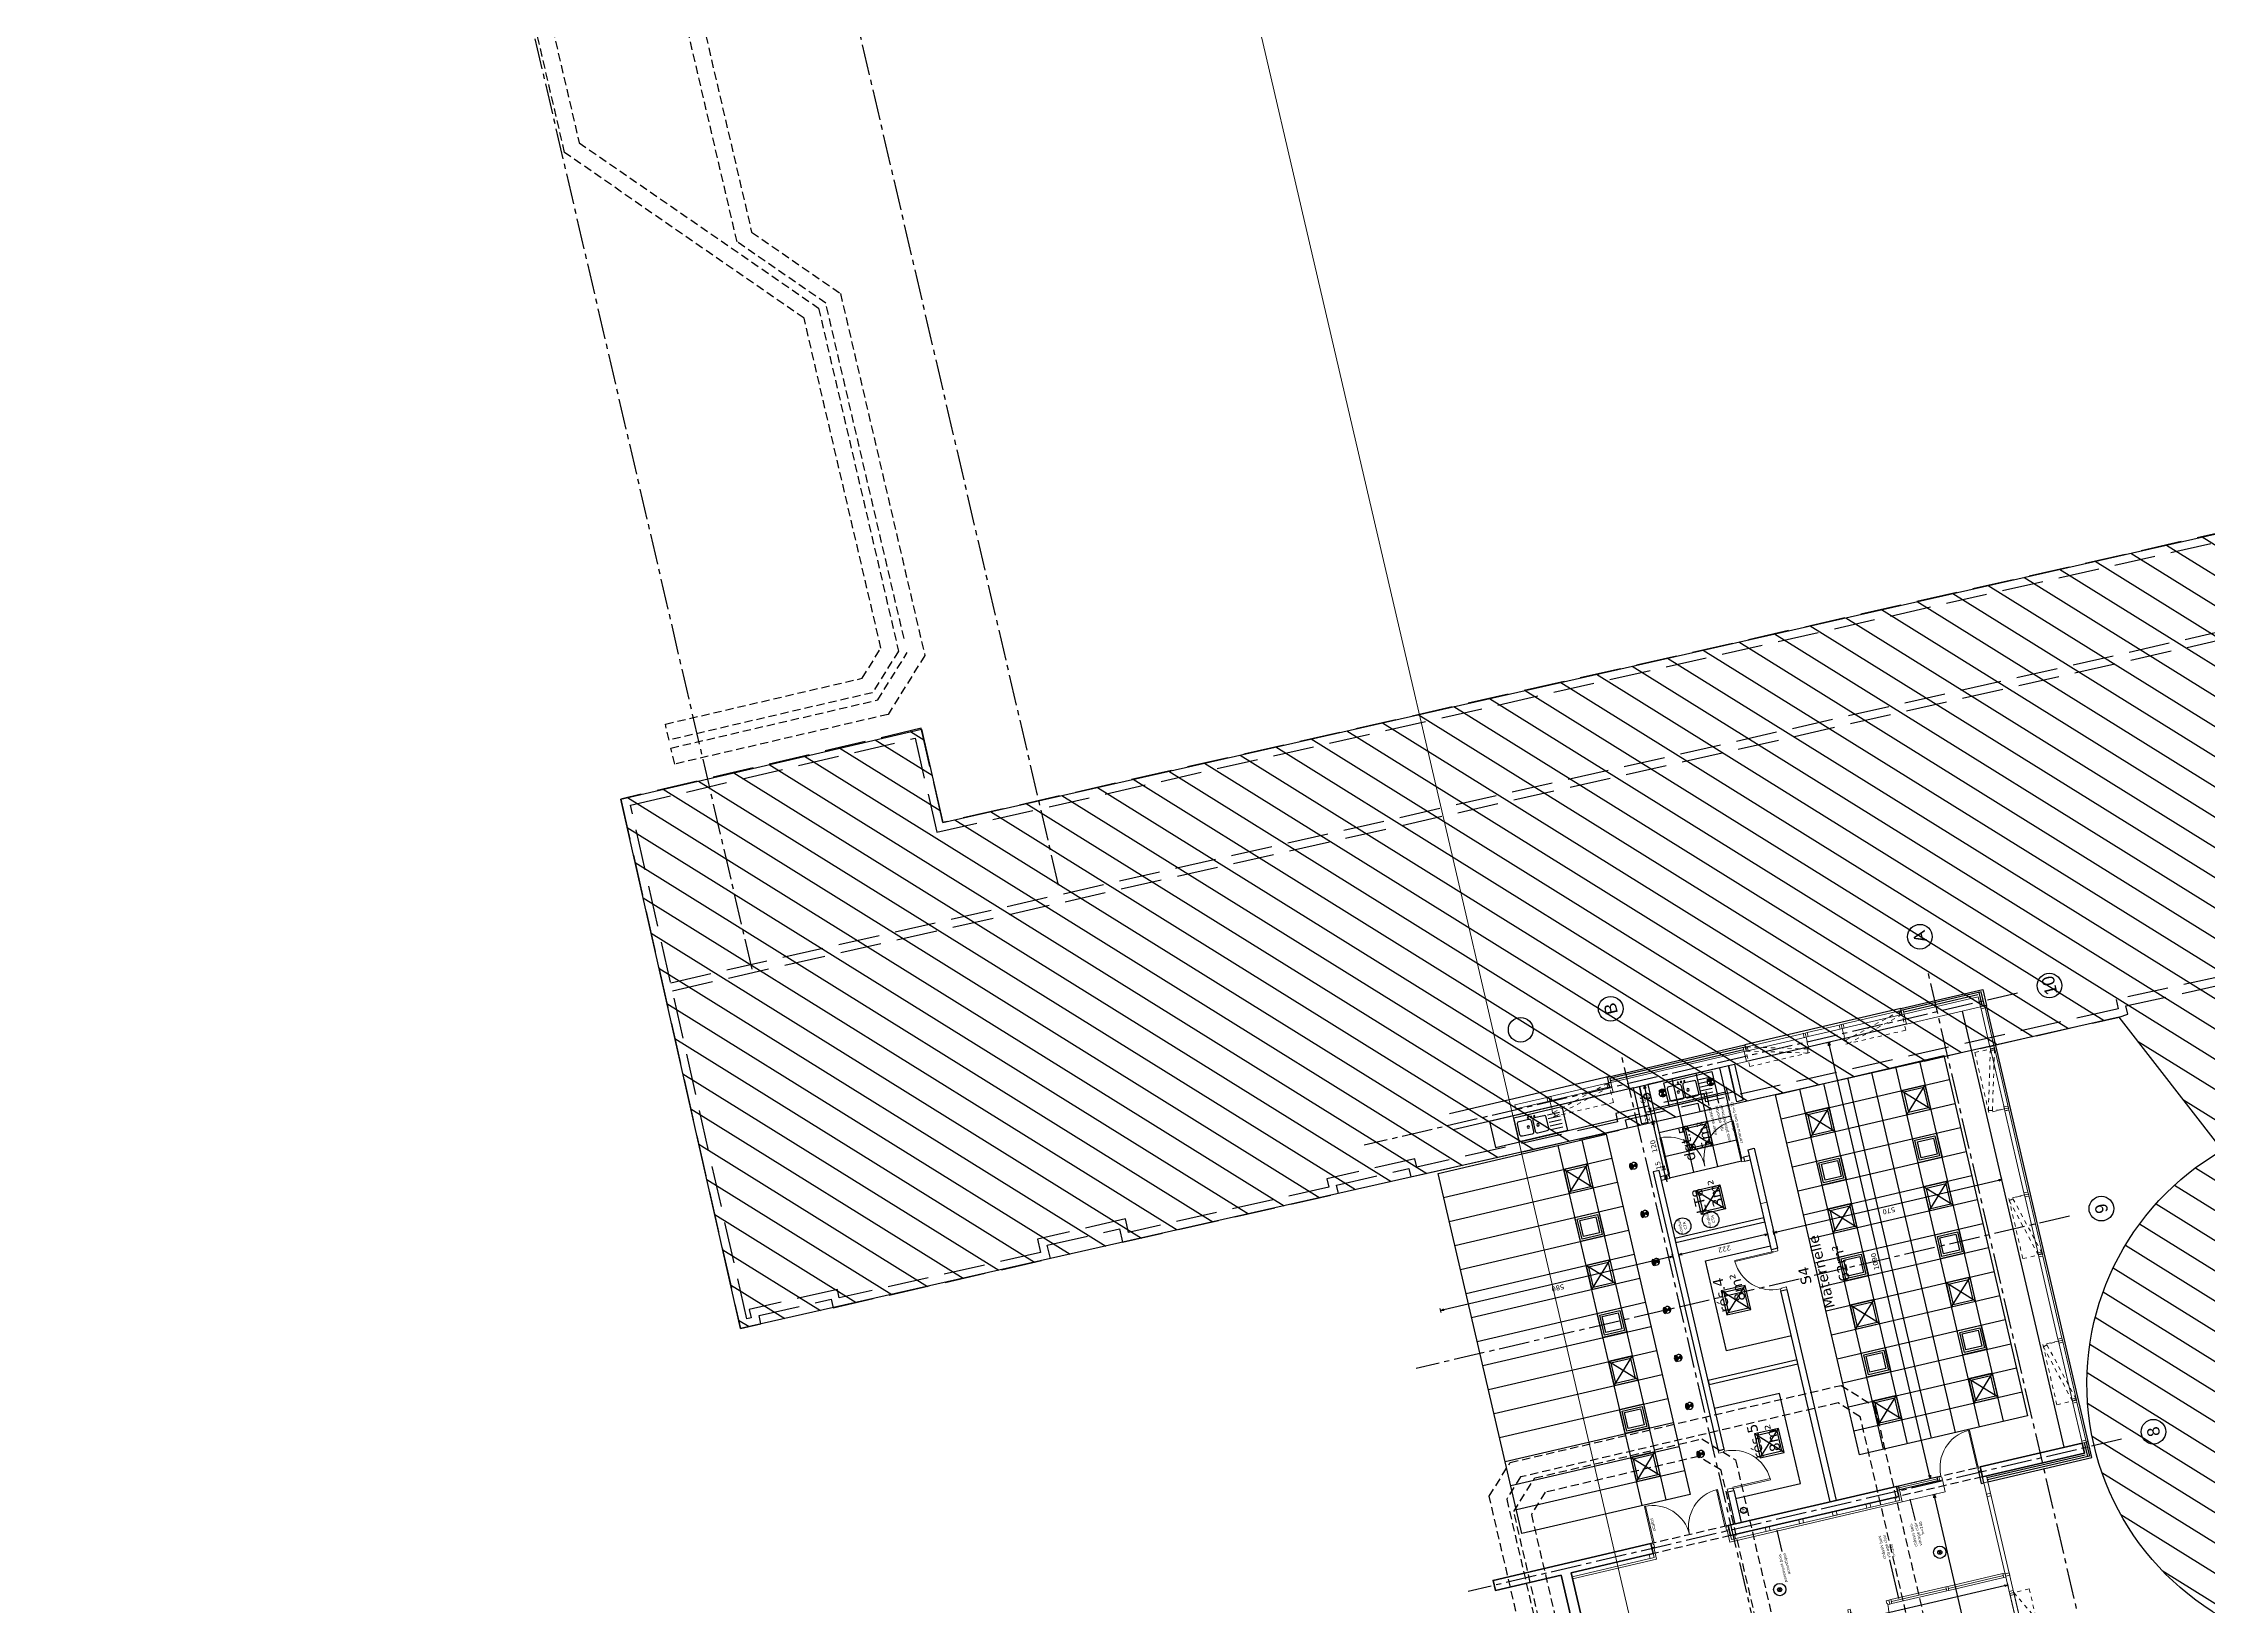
# Model space of a CAD drawing. Header units: metres. Extents: x -49 to 867749, y -579737 to 170817.
# Drawn here: x 867426.8 to 867479.5, y -409046.8 to -409008.8 of the extents above; entities that cross this region are included whole.
import ezdxf
from ezdxf.enums import TextEntityAlignment as Align

# ---------------------------------------------------------------- set-up
doc = ezdxf.new("R2010")
doc.units = ezdxf.units.M
doc.header["$MEASUREMENT"] = 0
doc.header["$PDMODE"] = 3
doc.header["$PDSIZE"] = 0.1
for name, pattern in [('01', [0.15, 0.1, -0.05]), ('02', [0.28, 0.2, -0.08]), ('AXES2', [1.125, 0.75, -0.125, 0.125, -0.125])]:
    doc.linetypes.add(name, pattern=pattern)
for name, color, linetype in [('00-AXE-0.00', 14, 'AXES2'), ('01-CLOISON-0.25', 3, 'Continuous'), ('01-DOUBLAGE-0.0x', 6, 'Continuous'), ('01-ISOL-0.08', 43, 'ISOLATION'), ('01-SANITAIRE-0.15', 44, 'Continuous'), ('02-VU-CACHE-01-0.10', 133, '01'), ('06-COT-50&100-0.20', 2, 'Continuous'), ('06-TXT-DETAILS-DIVERS-02.20', 2, 'Continuous'), ('06-TXT-DIVERS-0.20', 70, 'Continuous'), ('06-TXT-ETIQUETTES SURFACES', 210, 'Continuous'), ('07-PLAFONDS-0.13', 5, 'Continuous'), ('08-VU-0.13', 44, 'Continuous'), ('08-VU-0.20', 32, 'Continuous'), ('BAT_HACHURES', 252, 'Continuous')]:
    doc.layers.add(name, color=color, linetype=linetype)
for name, color, linetype, lineweight in [('01-BETON-0.40', 4, 'Continuous', 40), ('01-MEN-CP-0.15', 2, 'Continuous', 18), ('ACSP - Béton', 252, 'Continuous', 18)]:
    doc.layers.add(name, color=color, linetype=linetype, lineweight=lineweight)
doc.styles.add('COT', font='verdana.ttf')
doc.styles.add('locaux 100', font='verdana.ttf', dxfattribs={"height": 0.22})
doc.styles.add('locaux 20', font='verdana.ttf', dxfattribs={"height": 0.07})
doc.styles.get("Standard").update_dxf_attribs({"font": 'arial.ttf'})
doc.linetypes.add('ISOLATION', pattern='A,0.0001,-0.1,[134,ltypeshp.shx,S=0.1,R=0,X=-0.1,Y=0],-0.2,[134,ltypeshp.shx,S=0.1,R=180,X=0.1,Y=0],-0.1', length=0.4001)
doc.dimstyles.new('COT50', dxfattribs={"dimtxt": 0.12, "dimasz": 0.08, "dimexe": 0.05, "dimexo": 0, "dimgap": 0.05, "dimtad": 1, "dimdec": 0, "dimlfac": 100, "dimzin": 0, "dimdsep": 46, "dimtxsty": 'COT', "dimblk": 'OPEN30', "dimcen": 0.04, "dimdle": 0.05, "dimclrd": 256, "dimclre": 256, "dimclrt": 6, "dimadec": 0, "dimazin": 0, "dimtm": 1e-09, "dimtfac": 1, "dimtdec": 0, "dimtmove": 1, "dimatfit": 0, "dimldrblk": 'OPEN30', "dimfxl": 0.05, "dimfxlon": 1, "dimtolj": 1, "dimtzin": 0, "dimlwd": -1, "dimlwe": -1, "dimarcsym": 0})

# ---------------------------------------------------------------- blocks, each defined once
blk = doc.blocks.new('A$C7248341E')
at = {"layer": '00-AXE-0.00'}
for p, q in [((-596104.014, -139661.63), (-596042.147, -139661.63)), ((-596103.714, -139669.358), (-596041.847, -139669.358))]:
    blk.add_line(p, q, dxfattribs=at)
at = {"layer": '01-SANITAIRE-0.15', "linetype": '02'}
blk.add_lwpolyline([(-596097.015, -139667.058), (-596088.637, -139667.058), (-596086.691, -139665.292), (-596052.095, -139665.292), (-596051.647, -139664.844), (-596051.647, -139656.904), (-596052.095, -139656.456), (-596056.901, -139656.456), (-596056.901, -139656.056), (-596051.93, -139656.056), (-596051.247, -139656.738), (-596051.247, -139665.01), (-596051.93, -139665.692), (-596086.537, -139665.692), (-596088.483, -139667.458), (-596097.531, -139667.458), (-596098.725, -139666.263), (-596098.725, -139660.928), (-596098.325, -139660.928), (-596098.325, -139666.097), (-596097.365, -139667.058)], dxfattribs=at)
blk.add_lwpolyline([(-596097.116, -139666.458), (-596088.869, -139666.458), (-596083.622, -139661.697), (-596052.595, -139661.697), (-596052.147, -139661.249), (-596052.147, -139657.404), (-596052.595, -139656.956), (-596056.901, -139656.956), (-596056.901, -139656.556), (-596052.43, -139656.556), (-596051.747, -139657.238), (-596051.747, -139661.415), (-596052.43, -139662.097), (-596083.468, -139662.097), (-596088.714, -139666.858), (-596097.282, -139666.858), (-596098.125, -139666.014), (-596098.125, -139660.928), (-596097.725, -139660.928), (-596097.725, -139665.849)], close=True, dxfattribs=at)
blk = doc.blocks.new('fen150')
for points in [[(-1.6, -0.1), (-1.55, -0.1), (-1.55, 0), (-1.6, 0)], [(-1.55, -0.1), (-1.5, -0.1), (-1.5, 0), (-1.55, 0)], [(-0.05, -0.1), (0, -0.1), (0, 0), (-0.05, 0)], [(-1.55, -0.1), (-0.05, -0.1), (-0.05, 0), (-1.55, 0)], [(-0.1, -0.1), (-0.05, -0.1), (-0.05, 0), (-0.1, 0)]]:
    blk.add_lwpolyline(points, close=True)
at = {"linetype": '01'}
blk.add_lwpolyline([(-1.55, 0), (-1.55, 0.388), (-0.05, 0.388), (-0.05, 0)], dxfattribs=at)
blk.add_lwpolyline([(-1.525, 0.292), (-0.076, -0.097), (-0.05, 0), (-1.499, 0.388)], close=True, dxfattribs=at)
blk.add_arc((-0.05, 0), 1.5, 165, 180, dxfattribs=at)
blk = doc.blocks.new('LuminaireSuspendu')
for p, q in [((-0.035, 0.035), (0.035, -0.035)), ((-0.035, -0.035), (0.035, 0.035))]:
    blk.add_line(p, q)
for radius in [0.15, 0.05]:
    blk.add_circle((0, 0), radius)
blk = doc.blocks.new('Eclairage-Pl-60x60')
for p, q in [((-0.3, 0.3), (0.3, -0.3)), ((-0.3, -0.3), (0.3, 0.3))]:
    blk.add_line(p, q)
for points in [[(-0.3, -0.3), (0.3, -0.3), (0.3, 0.3), (-0.3, 0.3)], [(-0.25, -0.25), (0.25, -0.25), (0.25, 0.25), (-0.25, 0.25)]]:
    blk.add_lwpolyline(points, close=True)
blk = doc.blocks.new('Spot-directionnel')
h = blk.add_hatch(color=256)
h.dxf.hatch_style = 1
h.paths.add_polyline_path([(-0.057, 0.057, 0.414214), (-0.057, -0.057), (0, 0)])
h = blk.add_hatch(color=256)
h.dxf.hatch_style = 1
h.paths.add_polyline_path([(0.078, 0.078), (0, 0), (0.078, -0.078, 0.414214)])
for p, q in [((-0.057, -0.057), (0.078, 0.078)), ((-0.057, 0.057), (0.078, -0.078))]:
    blk.add_line(p, q)
for radius, start, end in [(0.08, 45, 315), (0.11, 315, 45)]:
    blk.add_arc((0, 0), radius, start, end)
blk = doc.blocks.new('_Open30')
at = {"color": 0, "linetype": 'ByBlock', "lineweight": -2}
for p, q in [((-1, 0.27), (0, 0)), ((0, 0), (-1, -0.27)), ((0, 0), (-1, 0))]:
    blk.add_line(p, q, dxfattribs=at)
blk = doc.blocks.new('*D342')
at = {"layer": '06-COT-50&100-0.20', "transparency": 16777216}
for p, q in [((867472.731, -409044.106), (867472.828, -409044.083)), ((867474.26, -409050.444), (867472.798, -409044.172)), ((867474.229, -409050.534), (867474.327, -409050.511))]:
    blk.add_line(p, q, dxfattribs=at)
at = {"layer": 'Defpoints', "color": 0, "transparency": 16777216}
for p in [(867472.118, -409044.249), (867472.78, -409044.095), (867473.543, -409050.694)]:
    blk.add_point(p, dxfattribs=at)
at = {"layer": '06-COT-50&100-0.20', "transparency": 16777216, "xscale": 0.08, "yscale": 0.08, "zscale": 0.08}
for p, rotation in [((867472.78, -409044.095), 103.1212703830424), ((867474.278, -409050.522), 283.1212703830424)]:
    blk.add_blockref('_Open30', p, dxfattribs=dict(at, rotation=rotation))
at = {"layer": '06-COT-50&100-0.20', "color": 6, "transparency": 16777216, "insert": (867473.419, -409047.334), "char_height": 0.12, "attachment_point": 5, "rotation": 103.1213, "style": 'COT'}
blk.add_mtext('\\A1;660', dxfattribs=at)
blk = doc.blocks.new('*D343')
at = {"layer": '06-COT-50&100-0.20', "transparency": 16777216}
for p, q in [((867470.166, -409033.101), (867470.263, -409033.078)), ((867472.671, -409043.627), (867470.233, -409033.168)), ((867472.64, -409043.716), (867472.738, -409043.694))]:
    blk.add_line(p, q, dxfattribs=at)
at = {"layer": 'Defpoints', "color": 0, "transparency": 16777216}
for p in [(867470.214, -409033.09), (867467.921, -409033.624), (867470.396, -409044.24)]:
    blk.add_point(p, dxfattribs=at)
at = {"layer": '06-COT-50&100-0.20', "transparency": 16777216, "xscale": 0.08, "yscale": 0.08, "zscale": 0.08}
for p, rotation in [((867470.214, -409033.09), 103.1212703830424), ((867472.689, -409043.705), 283.1212703830424)]:
    blk.add_blockref('_Open30', p, dxfattribs=dict(at, rotation=rotation))
at = {"layer": '06-COT-50&100-0.20', "color": 6, "transparency": 16777216, "insert": (867471.342, -409038.423), "char_height": 0.12, "attachment_point": 5, "rotation": 103.1213, "style": 'COT'}
blk.add_mtext('\\A1;1090', dxfattribs=at)
blk = doc.blocks.new('*D344')
at = {"layer": '06-COT-50&100-0.20', "transparency": 16777216}
for p, q in [((867474.351, -409036.45), (867468.955, -409037.708)), ((867474.44, -409036.481), (867474.417, -409036.383)), ((867468.889, -409037.775), (867468.866, -409037.677))]:
    blk.add_line(p, q, dxfattribs=at)
at = {"layer": 'Defpoints', "color": 0, "transparency": 16777216}
for p in [(867468.877, -409037.726), (867474.71, -409037.638), (867468.965, -409038.104)]:
    blk.add_point(p, dxfattribs=at)
at = {"layer": '06-COT-50&100-0.20', "transparency": 16777216, "xscale": 0.08, "yscale": 0.08, "zscale": 0.08}
for p, rotation in [((867474.428, -409036.432), 13.12127038304243), ((867468.877, -409037.726), 193.1212703830424)]:
    blk.add_blockref('_Open30', p, dxfattribs=dict(at, rotation=rotation))
at = {"layer": '06-COT-50&100-0.20', "color": 6, "transparency": 16777216, "insert": (867471.678, -409037.188), "char_height": 0.12, "attachment_point": 5, "rotation": 193.1213, "style": 'COT'}
blk.add_mtext('\\A1;570', dxfattribs=at)
blk = doc.blocks.new('P90')
at = {"linetype": 'Continuous'}
for points in [[(-0.05, 0.929), (-0.05, 0), (-0.08, 0), (-0.08, 0.929)], [(-0.965, -0.03), (-0.965, -0.1), (-1.03, -0.1), (-1.03, 0), (-0.98, 0), (-0.98, -0.03)], [(0, 0), (0, -0.1), (-0.065, -0.1), (-0.065, -0.03), (-0.05, -0.03), (-0.05, 0)]]:
    blk.add_lwpolyline(points, close=True, dxfattribs=at)
blk.add_arc((-0.043, -0.006), 0.937, 92.2388, 179.6062, dxfattribs=at)
at = {"linetype": 'Continuous', "text_generation_flag": 6}
blk.add_attdef('TEXTE', text='', height=0.08, rotation=90, dxfattribs=at).set_placement((-0.188, 0.469), align=Align.CENTER)
blk = doc.blocks.new('*D345')
at = {"layer": '06-COT-50&100-0.20', "transparency": 16777216}
for p, q in [((867466.431, -409038.347), (867466.408, -409038.25)), ((867466.342, -409038.317), (867460.849, -409039.597)), ((867460.782, -409039.664), (867460.76, -409039.567))]:
    blk.add_line(p, q, dxfattribs=at)
at = {"layer": 'Defpoints', "color": 0, "transparency": 16777216}
for p in [(867460.771, -409039.615), (867466.731, -409039.636), (867461.052, -409040.821)]:
    blk.add_point(p, dxfattribs=at)
at = {"layer": '06-COT-50&100-0.20', "transparency": 16777216, "xscale": 0.08, "yscale": 0.08, "zscale": 0.08}
for p, rotation in [((867466.42, -409038.299), 13.12127038304243), ((867460.771, -409039.615), 193.1212703830424)]:
    blk.add_blockref('_Open30', p, dxfattribs=dict(at, rotation=rotation))
at = {"layer": '06-COT-50&100-0.20', "color": 6, "transparency": 16777216, "insert": (867463.621, -409039.067), "char_height": 0.12, "attachment_point": 5, "rotation": 193.1213, "style": 'COT'}
blk.add_mtext('\\A1;580', dxfattribs=at)
blk = doc.blocks.new('elem-cuis')
for p, q in [((0.115, -0.81), (0.115, -1.11)), ((0.2075, -0.81), (0.2075, -1.11)), ((0.3, -0.81), (0.3, -1.11)), ((0.3925, -0.81), (0.3925, -1.11)), ((0.485, -0.81), (0.485, -1.11))]:
    blk.add_line(p, q)
blk.add_lwpolyline([(0, -1.2), (0.6, -1.2), (0.6, 0), (0, 0)], close=True)
for points in [[(0.165, -0.39), (0.435, -0.39, 0.4142136), (0.485, -0.34), (0.485, -0.1, 0.4142136), (0.435, -0.05), (0.165, -0.05, 0.4142136), (0.115, -0.1), (0.115, -0.34, 0.4142136)], [(0.165, -0.43), (0.435, -0.43, -0.4142136), (0.485, -0.48), (0.485, -0.72, -0.4142136), (0.435, -0.77), (0.165, -0.77, -0.4142136), (0.115, -0.72), (0.115, -0.48, -0.4142136)]]:
    blk.add_lwpolyline(points, format="xyb", close=True)
for centre, radius in [((0.075, -0.41), 0.02), ((0.075, -0.33), 0.015), ((0.075, -0.33), 0.015), ((0.075, -0.49), 0.015), ((0.3, -0.29), 0.03), ((0.3, -0.53), 0.03)]:
    blk.add_circle(centre, radius)
blk = doc.blocks.new('P180')
for points in [[(-1.85, 0.915), (-1.85, 0), (-1.88, 0), (-1.88, 0.915)], [(-0.08, 0.915), (-0.08, 0), (-0.05, 0), (-0.05, 0.915)], [(0, 0), (0, -0.1), (-0.065, -0.1), (-0.065, -0.03), (-0.05, -0.03), (-0.05, 0)]]:
    blk.add_lwpolyline(points, close=True)
at = {"linetype": 'Continuous'}
blk.add_lwpolyline([(-1.93, 0), (-1.93, -0.1), (-1.865, -0.1), (-1.865, -0.03), (-1.88, -0.03), (-1.88, 0)], close=True, dxfattribs=at)
for centre, start, end in [((-1.88, 0), 0, 90), ((-0.05, 0), 90, 180)]:
    blk.add_arc(centre, 0.915, start, end)
at = {"linetype": 'Continuous', "text_generation_flag": 6}
blk.add_attdef('TEXTE', (-0.188, 0.598), '', height=0.08, rotation=90, dxfattribs=at)
blk = doc.blocks.new('P90-15')
at = {"linetype": 'Continuous'}
for points in [[(-0.05, 0.929), (-0.05, 0), (-0.08, 0), (-0.08, 0.929)], [(-0.965, -0.03), (-0.965, -0.15), (-1.03, -0.15), (-1.03, 0), (-0.98, 0), (-0.98, -0.03)], [(0, 0), (0, -0.15), (-0.065, -0.15), (-0.065, -0.03), (-0.05, -0.03), (-0.05, 0)]]:
    blk.add_lwpolyline(points, close=True, dxfattribs=at)
blk.add_arc((-0.043, -0.006), 0.937, 92.2388, 179.6062, dxfattribs=at)
at = {"linetype": 'Continuous', "text_generation_flag": 6}
blk.add_attdef('TEXTE', text='', height=0.08, rotation=90, dxfattribs=at).set_placement((-0.188, 0.469), align=Align.CENTER)
blk = doc.blocks.new('*D346')
at = {"layer": '06-COT-50&100-0.20', "transparency": 16777216}
for p, q in [((867468.72, -409037.711), (867468.743, -409037.809)), ((867466.554, -409038.216), (867466.577, -409038.313)), ((867468.653, -409037.778), (867466.644, -409038.247))]:
    blk.add_line(p, q, dxfattribs=at)
at = {"layer": 'Defpoints', "color": 0, "transparency": 16777216}
for p in [(867468.66, -409037.456), (867466.495, -409037.961), (867466.566, -409038.265)]:
    blk.add_point(p, dxfattribs=at)
at = {"layer": '06-COT-50&100-0.20', "transparency": 16777216, "xscale": 0.08, "yscale": 0.08, "zscale": 0.08}
for p, rotation in [((867468.731, -409037.76), 13.12127038304243), ((867466.566, -409038.265), 193.1212703830424)]:
    blk.add_blockref('_Open30', p, dxfattribs=dict(at, rotation=rotation))
at = {"layer": '06-COT-50&100-0.20', "color": 6, "transparency": 16777216, "insert": (867467.674, -409038.121), "char_height": 0.12, "attachment_point": 5, "rotation": 193.1213, "style": 'COT'}
blk.add_mtext('\\A1;222', dxfattribs=at)
blk = doc.blocks.new('*D347')
at = {"layer": '06-COT-50&100-0.20', "transparency": 16777216}
for p, q in [((867474.494, -409046.317), (867468.56, -409047.7)), ((867474.561, -409046.25), (867474.584, -409046.348)), ((867468.471, -409047.67), (867468.494, -409047.767))]:
    blk.add_line(p, q, dxfattribs=at)
at = {"layer": 'Defpoints', "color": 0, "transparency": 16777216}
for p in [(867474.527, -409046.105), (867468.437, -409047.525), (867468.483, -409047.719)]:
    blk.add_point(p, dxfattribs=at)
at = {"layer": '06-COT-50&100-0.20', "transparency": 16777216, "xscale": 0.08, "yscale": 0.08, "zscale": 0.08}
for p, rotation in [((867474.572, -409046.299), 13.12127038304243), ((867468.483, -409047.719), 193.1212703830424)]:
    blk.add_blockref('_Open30', p, dxfattribs=dict(at, rotation=rotation))
at = {"layer": '06-COT-50&100-0.20', "color": 6, "transparency": 16777216, "insert": (867471.553, -409047.118), "char_height": 0.12, "attachment_point": 5, "rotation": 193.1213, "style": 'COT'}
blk.add_mtext('\\A1;625', dxfattribs=at)
blk = doc.blocks.new('*D340')
at = {"layer": '06-COT-50&100-0.20', "transparency": 16777216}
for p, q in [((867465.882, -409035.024), (867465.98, -409035.001)), ((867466.185, -409036.103), (867465.949, -409035.09)), ((867466.155, -409036.192), (867466.252, -409036.17))]:
    blk.add_line(p, q, dxfattribs=at)
at = {"layer": 'Defpoints', "color": 0, "transparency": 16777216}
for p in [(867465.814, -409035.039), (867465.931, -409035.012), (867466.086, -409036.208)]:
    blk.add_point(p, dxfattribs=at)
at = {"layer": '06-COT-50&100-0.20', "transparency": 16777216, "xscale": 0.08, "yscale": 0.08, "zscale": 0.08}
for p, rotation in [((867465.931, -409035.012), 103.1212703830424), ((867466.203, -409036.181), 283.1212703830424)]:
    blk.add_blockref('_Open30', p, dxfattribs=dict(at, rotation=rotation))
at = {"layer": '06-COT-50&100-0.20', "color": 6, "transparency": 16777216, "insert": (867465.957, -409035.622), "char_height": 0.12, "attachment_point": 5, "rotation": 103.1213, "style": 'COT'}
blk.add_mtext('\\A1;120', dxfattribs=at)
blk = doc.blocks.new('*D348')
at = {"layer": '06-COT-50&100-0.20', "transparency": 16777216}
for p, q in [((867465.678, -409034.147), (867465.775, -409034.124)), ((867465.856, -409034.691), (867465.745, -409034.214)), ((867465.825, -409034.78), (867465.923, -409034.757))]:
    blk.add_line(p, q, dxfattribs=at)
at = {"layer": 'Defpoints', "color": 0, "transparency": 16777216}
for p in [(867465.61, -409034.163), (867465.727, -409034.136), (867465.757, -409034.796)]:
    blk.add_point(p, dxfattribs=at)
at = {"layer": '06-COT-50&100-0.20', "transparency": 16777216, "xscale": 0.08, "yscale": 0.08, "zscale": 0.08}
for p, rotation in [((867465.727, -409034.136), 103.1212703830424), ((867465.874, -409034.769), 283.1212703830424)]:
    blk.add_blockref('_Open30', p, dxfattribs=dict(at, rotation=rotation))
at = {"layer": '06-COT-50&100-0.20', "color": 6, "transparency": 16777216, "insert": (867465.691, -409034.478), "char_height": 0.12, "attachment_point": 5, "rotation": 103.1213, "style": 'COT'}
blk.add_mtext('\\A1;65', dxfattribs=at)
blk = doc.blocks.new('*D349')
at = {"layer": '06-COT-50&100-0.20', "transparency": 16777216}
for p, q in [((867466.185, -409036.103), (867466.167, -409036.025)), ((867466.155, -409036.192), (867466.252, -409036.17)), ((867466.189, -409036.338), (867466.286, -409036.316)), ((867466.237, -409036.327), (867466.203, -409036.181)), ((867466.255, -409036.405), (867466.274, -409036.483))]:
    blk.add_line(p, q, dxfattribs=at)
at = {"layer": 'Defpoints', "color": 0, "transparency": 16777216}
for p in [(867466.086, -409036.208), (867466.12, -409036.354), (867466.203, -409036.181)]:
    blk.add_point(p, dxfattribs=at)
at = {"layer": '06-COT-50&100-0.20', "transparency": 16777216, "xscale": 0.08, "yscale": 0.08, "zscale": 0.08}
for p, rotation in [((867466.203, -409036.181), 283.1212703830424), ((867466.237, -409036.327), 103.1212703830424)]:
    blk.add_blockref('_Open30', p, dxfattribs=dict(at, rotation=rotation))
at = {"layer": '06-COT-50&100-0.20', "color": 6, "transparency": 16777216, "insert": (867466.067, -409036.089), "char_height": 0.12, "attachment_point": 5, "rotation": 103.1213, "style": 'COT'}
blk.add_mtext('\\A1;15', dxfattribs=at)
blk = doc.blocks.new('*D350')
at = {"layer": '06-COT-50&100-0.20', "transparency": 16777216}
for p, q in [((867465.825, -409034.78), (867465.923, -409034.757)), ((867465.856, -409034.691), (867465.838, -409034.613)), ((867465.931, -409035.012), (867465.874, -409034.769)), ((867465.882, -409035.024), (867465.98, -409035.001)), ((867465.949, -409035.09), (867465.967, -409035.168))]:
    blk.add_line(p, q, dxfattribs=at)
at = {"layer": 'Defpoints', "color": 0, "transparency": 16777216}
for p in [(867465.757, -409034.796), (867465.814, -409035.039), (867465.874, -409034.769)]:
    blk.add_point(p, dxfattribs=at)
at = {"layer": '06-COT-50&100-0.20', "transparency": 16777216, "xscale": 0.08, "yscale": 0.08, "zscale": 0.08}
for p, rotation in [((867465.874, -409034.769), 283.1212703830424), ((867465.931, -409035.012), 103.1212703830424)]:
    blk.add_blockref('_Open30', p, dxfattribs=dict(at, rotation=rotation))
at = {"layer": '06-COT-50&100-0.20', "color": 6, "transparency": 16777216, "insert": (867465.793, -409034.916), "char_height": 0.12, "attachment_point": 5, "rotation": 103.1213, "style": 'COT'}
blk.add_mtext('\\A1;25', dxfattribs=at)

msp = doc.modelspace()

# ---------------------------------------------------------------- hatches: boundary and pattern name
at = {"layer": 'BAT_HACHURES'}
h = msp.add_hatch(dxfattribs=at)
h.set_pattern_fill('ANSI31', color=256, scale=5, style=0)
h.set_pattern_definition([(148.1213, (867514.95053, -409023.8233), (-0.330077, -0.53073), [])])
edge = h.paths.add_edge_path()
edge.add_line((867503.865, -409026.407), (867482.744, -409031.129))
edge.add_line((867482.744, -409031.129), (867483.578, -409034.785))
edge.add_arc((867483.043, -409041.354), 6.591, 13.9581, 85.3385, ccw=False)
edge.add_arc((867483.042, -409041.359), 6.592, -102.6482, 13.9943, ccw=False)
edge.add_arc((867483.052, -409041.402), 6.552, 119.7404, 257.1908, ccw=False)
edge.add_line((867479.801, -409035.713), (867477.284, -409032.474))
edge.add_line((867477.284, -409032.474), (867443.728, -409040.058))
edge.add_line((867443.728, -409040.058), (867440.812, -409027.171))
edge.add_line((867440.812, -409027.171), (867448.129, -409025.465))
edge.add_line((867448.129, -409025.465), (867448.656, -409027.737))
edge.add_line((867448.656, -409027.737), (867487.168, -409019.006))
edge.add_line((867487.168, -409019.006), (867487.231, -409019.281))
edge.add_line((867487.231, -409019.281), (867501.491, -409015.992))
edge.add_line((867501.491, -409015.992), (867503.865, -409026.407))

# ---------------------------------------------------------------- linework, layer by layer
at = {"layer": '00-AXE-0.00'}
for p, q in [((867486.66, -409091.55), (867472.616, -409031.298)), ((867474.807, -409031.891), (867458.91, -409035.596)), ((867479.202, -409093.596), (867465.158, -409033.344)), ((867476.073, -409037.32), (867460.176, -409041.026)), ((867477.339, -409042.75), (867461.441, -409046.455))]:
    msp.add_line(p, q, dxfattribs=at)
at = {"layer": '00-AXE-0.00', "linetype": 'Continuous'}
for centre in [(867472.434, -409030.519), (867475.587, -409031.709), (867464.908, -409032.273), (867462.717, -409032.784), (867476.852, -409037.138), (867478.118, -409042.568)]:
    msp.add_circle(centre, 0.3, dxfattribs=at)
at = {"layer": '01-BETON-0.40'}
for points in [[(867473.902, -409043.422), (867476.385, -409042.843), (867476.442, -409043.087), (867473.958, -409043.666)], [(867471.92, -409044.141), (867467.823, -409045.096), (867467.766, -409044.853), (867471.863, -409043.897)], [(867463.702, -409046.056), (867464.43, -409049.179), (867464.674, -409049.122), (867463.946, -409046), (867465.943, -409045.534), (867465.887, -409045.291), (867462.046, -409046.186), (867462.103, -409046.429)]]:
    msp.add_lwpolyline(points, close=True, dxfattribs=at)
at = {"layer": '01-CLOISON-0.25'}
for points in [[(867467.921, -409033.624), (867468.126, -409034.501), (867467.979, -409034.535), (867467.775, -409033.658)], [(867465.668, -409035.074), (867465.464, -409034.197), (867465.61, -409034.163), (867465.814, -409035.039)], [(867468.143, -409035.883), (867468.166, -409035.98), (867468.309, -409035.947), (867468.286, -409035.849)], [(867468.819, -409038.138), (867468.252, -409035.703), (867468.398, -409035.669), (867468.965, -409038.104)], [(867467.669, -409042.996), (867466.086, -409036.208), (867465.94, -409036.242), (867467.523, -409043.03)], [(867466.263, -409036.321), (867466.286, -409036.418), (867466.143, -409036.452), (867466.12, -409036.354)], [(867466.472, -409037.864), (867466.495, -409037.961), (867468.66, -409037.456), (867468.638, -409037.359)], [(867469.199, -409039.107), (867470.396, -409044.24), (867470.25, -409044.274), (867469.053, -409039.141)], [(867467.278, -409041.321), (867467.301, -409041.418), (867469.466, -409040.914), (867469.444, -409040.816)], [(867467.902, -409043.999), (867468.084, -409044.778), (867467.938, -409044.812), (867467.756, -409044.033)]]:
    msp.add_lwpolyline(points, close=True, dxfattribs=at)
at = {"layer": '01-DOUBLAGE-0.0x'}
for points in [[(867474.008, -409032.205), (867473.929, -409031.864), (867471.981, -409032.319), (867471.969, -409032.27), (867473.966, -409031.804), (867474.057, -409032.194)], [(867468.183, -409033.204), (867464.891, -409033.971), (867464.914, -409034.069), (867464.865, -409034.08), (867464.831, -409033.934), (867468.171, -409033.155), (867468.183, -409033.204)], [(867476.482, -409042.821), (867476.562, -409043.162), (867474.079, -409043.74), (867474.09, -409043.789), (867476.622, -409043.199), (867476.531, -409042.809)]]:
    msp.add_lwpolyline(points, close=True, dxfattribs=at)
at = {"layer": '01-ISOL-0.08', "ltscale": 0.1}
for p, q in [((867473.843, -409031.936), (867472.041, -409032.356)), ((867473.959, -409032.217), (867473.88, -409031.876)), ((867464.902, -409034.02), (867468.145, -409033.264)), ((867476.434, -409042.832), (867476.513, -409043.173)), ((867476.453, -409043.136), (867474.067, -409043.692))]:
    msp.add_line(p, q, dxfattribs=at)
at = {"layer": '01-MEN-CP-0.15'}
for p, q in [((867468.704, -409036.984), (867468.558, -409037.018)), ((867471.924, -409043.935), (867472.861, -409043.716)), ((867474.467, -409046.068), (867473.128, -409046.38)), ((867473.079, -409046.392), (867471.74, -409046.704))]:
    msp.add_line(p, q, dxfattribs=at)
for points in [[(867474.008, -409032.205), (867474.019, -409032.254), (867473.922, -409032.277), (867473.911, -409032.228)], [(867474.019, -409032.254), (867474.235, -409033.179), (867474.138, -409033.202), (867473.922, -409032.277)], [(867470.471, -409032.67), (867469.692, -409032.852), (867469.715, -409032.949), (867470.494, -409032.768)], [(867462.599, -409034.711), (867462.576, -409034.613), (867463.355, -409034.432), (867463.378, -409034.529)], [(867474.501, -409034.76), (867474.966, -409036.757), (867475.064, -409036.734), (867474.598, -409034.737)], [(867475.329, -409038.315), (867475.795, -409040.311), (867475.892, -409040.289), (867475.427, -409038.292)], [(867476.255, -409041.847), (867476.471, -409042.772), (867476.374, -409042.795), (867476.158, -409041.87)], [(867476.471, -409042.772), (867476.482, -409042.821), (867476.385, -409042.843), (867476.374, -409042.795)], [(867471.935, -409043.983), (867472.003, -409044.276), (867467.808, -409045.253), (867467.74, -409044.961), (867467.789, -409044.95), (867467.846, -409045.193), (867471.943, -409044.238), (867471.886, -409043.995)], [(867471.935, -409043.983), (867471.912, -409043.886), (867471.863, -409043.897), (867471.886, -409043.995)], [(867473.053, -409044.031), (867472.003, -409044.276), (867471.935, -409043.983), (867472.985, -409043.739)], [(867472.921, -409043.754), (867472.899, -409043.656), (867472.85, -409043.668), (867472.873, -409043.765)], [(867474.056, -409043.643), (867474.09, -409043.789), (867473.992, -409043.812), (867473.958, -409043.666)], [(867475.491, -409050.24), (867473.992, -409043.812), (867474.09, -409043.789), (867475.588, -409050.217)], [(867473.992, -409043.812), (867475.491, -409050.24), (867475.588, -409050.217), (867474.09, -409043.789)], [(867474.071, -409044.148), (867474.057, -409044.089), (867474.155, -409044.067), (867474.168, -409044.125)], [(867470.301, -409044.518), (867470.324, -409044.616), (867470.422, -409044.593), (867470.399, -409044.496)], [(867471.12, -409044.328), (867471.142, -409044.425), (867471.24, -409044.402), (867471.217, -409044.305)], [(867471.823, -409044.164), (867471.845, -409044.261), (867471.943, -409044.238), (867471.92, -409044.141)], [(867467.823, -409045.096), (867467.846, -409045.193), (867467.943, -409045.171), (867467.92, -409045.073)], [(867468.667, -409044.899), (867468.689, -409044.997), (867468.787, -409044.974), (867468.764, -409044.877)], [(867469.485, -409044.709), (867469.507, -409044.806), (867469.605, -409044.783), (867469.582, -409044.686)], [(867465.909, -409045.388), (867465.958, -409045.377), (867466.026, -409045.669), (867463.98, -409046.146), (867463.969, -409046.097), (867465.966, -409045.632)], [(867465.846, -409045.557), (867465.869, -409045.654), (867465.966, -409045.632), (867465.943, -409045.534)], [(867474.478, -409046.117), (867474.456, -409046.019), (867473.117, -409046.331), (867473.139, -409046.429)], [(867474.527, -409046.105), (867474.504, -409046.008), (867474.456, -409046.019), (867474.478, -409046.117)], [(867474.523, -409046.086), (867474.509, -409046.027), (867474.606, -409046.005), (867474.62, -409046.063)], [(867471.751, -409046.752), (867471.729, -409046.655), (867471.68, -409046.666), (867471.703, -409046.764)], [(867473.091, -409046.44), (867473.068, -409046.343), (867471.729, -409046.655), (867471.751, -409046.752)], [(867473.139, -409046.429), (867473.117, -409046.331), (867473.068, -409046.343), (867473.091, -409046.44)], [(867474.62, -409046.505), (867474.609, -409046.456), (867474.706, -409046.433), (867474.718, -409046.482)], [(867474.631, -409046.553), (867474.62, -409046.505), (867474.718, -409046.482), (867474.729, -409046.531)], [(867474.961, -409047.966), (867474.62, -409046.505), (867474.718, -409046.482), (867475.058, -409047.943)]]:
    msp.add_lwpolyline(points, close=True, dxfattribs=at)
at = {"layer": '01-MEN-CP-0.15', "linetype": '01'}
for points in [[(867475.058, -409047.943), (867475.436, -409047.855), (867475.096, -409046.394), (867474.718, -409046.482)], [(867474.718, -409046.482), (867475.266, -409047.124), (867475.058, -409047.943)]]:
    msp.add_lwpolyline(points, dxfattribs=at)
at = {"layer": '01-SANITAIRE-0.15', "linetype": '02'}
msp.add_lwpolyline([(867482.899, -409085.548), (867480.998, -409077.388), (867478.837, -409075.895), (867470.983, -409042.202), (867470.444, -409041.867), (867462.712, -409043.669), (867462.377, -409044.208), (867463.468, -409048.888), (867463.078, -409048.978), (867461.95, -409044.137), (867462.46, -409043.317), (867470.515, -409041.439), (867471.335, -409041.949), (867479.191, -409075.653), (867481.352, -409077.147), (867483.406, -409085.959), (867482.514, -409087.394), (867477.318, -409088.605), (867477.227, -409088.216), (867482.261, -409087.042), (867482.979, -409085.889)], dxfattribs=at)
msp.add_lwpolyline([(867482.338, -409085.783), (867480.466, -409077.75), (867474.639, -409073.722), (867467.595, -409043.505), (867467.057, -409043.17), (867463.312, -409044.042), (867462.977, -409044.581), (867463.955, -409048.774), (867463.565, -409048.865), (867462.55, -409044.511), (867463.06, -409043.691), (867467.127, -409042.742), (867467.947, -409043.252), (867474.993, -409073.48), (867480.82, -409077.509), (867482.765, -409085.853), (867482.135, -409086.866), (867477.182, -409088.021), (867477.091, -409087.631), (867481.883, -409086.514)], close=True, dxfattribs=at)
at = {"layer": '01-SANITAIRE-0.15'}
for centre, radius in [((867465.794, -409034.402), 0.075), ((867467.341, -409037.405), 0.2), ((867466.659, -409037.564), 0.2), ((867468.143, -409044.482), 0.075)]:
    msp.add_circle(centre, radius, dxfattribs=at)
at = {"layer": '02-VU-CACHE-01-0.10', "linetype": '02'}
for p, q in [((867471.863, -409043.897), (867473.902, -409043.422)), ((867473.958, -409043.666), (867471.92, -409044.141)), ((867467.766, -409044.853), (867465.887, -409045.291)), ((867467.823, -409045.096), (867465.943, -409045.534))]:
    msp.add_line(p, q, dxfattribs=at)
at = {"layer": '06-COT-50&100-0.20'}
for points in [[(867473.861, -409043.534), (867473.929, -409043.827), (867473.992, -409043.812), (867473.924, -409043.52)], [(867471.935, -409043.983), (867471.912, -409043.886), (867472.85, -409043.668), (867472.873, -409043.765)]]:
    msp.add_lwpolyline(points, close=True, dxfattribs=at)
at = {"layer": '06-TXT-DETAILS-DIVERS-02.20'}
for points in [[(867467.221, -409034.286), (867467.3, -409034.624)], [(867467.488, -409034.392), (867467.53, -409034.571)], [(867467.712, -409034.171), (867467.791, -409034.51)], [(867472.193, -409044.209), (867472.315, -409044.731)], [(867468.949, -409044.965), (867469.071, -409045.487)], [(867471.922, -409046.628), (867471.702, -409045.685)]]:
    msp.add_lwpolyline(points, dxfattribs=at)
at = {"layer": '07-PLAFONDS-0.13'}
for p, q in [((867466.397, -409033.979), (867466.926, -409036.249)), ((867466.981, -409033.843), (867467.51, -409036.112)), ((867469.06, -409034.95), (867473.15, -409033.997)), ((867472.72, -409042.722), (867470.677, -409033.957)), ((867473.304, -409042.586), (867471.261, -409033.821)), ((867473.888, -409042.45), (867471.845, -409033.685)), ((867474.473, -409042.314), (867472.43, -409033.549)), ((867465.949, -409034.7), (867467.702, -409034.291)), ((867469.196, -409035.535), (867473.286, -409034.581)), ((867471.551, -409042.995), (867469.508, -409034.23)), ((867472.135, -409042.859), (867470.092, -409034.094)), ((867466.085, -409035.284), (867467.838, -409034.876)), ((867465.671, -409044.365), (867463.628, -409035.6)), ((867466.255, -409044.229), (867464.212, -409035.464)), ((867466.221, -409035.869), (867467.974, -409035.46)), ((867469.332, -409036.119), (867473.422, -409035.166)), ((867460.842, -409036.866), (867464.933, -409035.912)), ((867469.468, -409036.703), (867473.559, -409035.75)), ((867460.978, -409037.45), (867465.069, -409036.497)), ((867469.605, -409037.288), (867473.695, -409036.334)), ((867461.115, -409038.034), (867465.205, -409037.081)), ((867469.741, -409037.872), (867473.831, -409036.919)), ((867461.251, -409038.619), (867465.341, -409037.665)), ((867469.877, -409038.456), (867473.967, -409037.503)), ((867461.387, -409039.203), (867465.477, -409038.25)), ((867470.013, -409039.041), (867474.104, -409038.087)), ((867470.149, -409039.625), (867474.24, -409038.672)), ((867461.523, -409039.787), (867465.614, -409038.834)), ((867470.286, -409040.209), (867474.376, -409039.256)), ((867461.66, -409040.372), (867465.75, -409039.418)), ((867470.422, -409040.794), (867474.512, -409039.84)), ((867461.796, -409040.956), (867465.886, -409040.003)), ((867461.932, -409041.54), (867466.022, -409040.587)), ((867470.558, -409041.378), (867474.648, -409040.425)), ((867462.068, -409042.125), (867466.158, -409041.171)), ((867470.694, -409041.962), (867474.785, -409041.009)), ((867462.204, -409042.709), (867466.295, -409041.756)), ((867470.83, -409042.547), (867474.921, -409041.593)), ((867462.341, -409043.293), (867466.431, -409042.34)), ((867462.477, -409043.878), (867466.567, -409042.924)), ((867462.613, -409044.462), (867466.703, -409043.509))]:
    msp.add_line(p, q, dxfattribs=at)
for points in [[(867470.967, -409043.131), (867468.923, -409034.366), (867473.014, -409033.413), (867475.057, -409042.178)], [(867465.813, -409034.116), (867466.342, -409036.385), (867468.095, -409035.976), (867467.566, -409033.707)], [(867462.749, -409045.046), (867460.706, -409036.281), (867464.796, -409035.328), (867466.84, -409044.093)]]:
    msp.add_lwpolyline(points, close=True, dxfattribs=at)
at = {"layer": '07-PLAFONDS-0.13', "color": 1}
for points in [[(867472.39, -409036.022), (867472.254, -409035.438), (867472.838, -409035.302), (867472.974, -409035.886)], [(867472.427, -409035.962), (867472.314, -409035.475), (867472.801, -409035.362), (867472.914, -409035.849)], [(867472.465, -409035.902), (867472.374, -409035.513), (867472.763, -409035.422), (867472.854, -409035.811)], [(867470.053, -409036.567), (867469.916, -409035.983), (867470.501, -409035.847), (867470.637, -409036.431)], [(867470.09, -409036.507), (867469.977, -409036.02), (867470.463, -409035.907), (867470.577, -409036.394)], [(867470.127, -409036.447), (867470.037, -409036.057), (867470.426, -409035.967), (867470.517, -409036.356)], [(867464.173, -409037.938), (867464.036, -409037.353), (867464.621, -409037.217), (867464.757, -409037.802)], [(867464.21, -409037.878), (867464.096, -409037.391), (867464.583, -409037.277), (867464.697, -409037.764)], [(867464.247, -409037.818), (867464.156, -409037.428), (867464.546, -409037.337), (867464.637, -409037.727)], [(867472.935, -409038.36), (867472.799, -409037.775), (867473.383, -409037.639), (867473.519, -409038.223)], [(867472.972, -409038.3), (867472.859, -409037.813), (867473.346, -409037.699), (867473.459, -409038.186)], [(867470.597, -409038.904), (867470.461, -409038.32), (867471.046, -409038.184), (867471.182, -409038.768)], [(867470.635, -409038.844), (867470.521, -409038.357), (867471.008, -409038.244), (867471.122, -409038.731)], [(867473.01, -409038.24), (867472.919, -409037.85), (867473.308, -409037.759), (867473.399, -409038.149)], [(867470.672, -409038.784), (867470.581, -409038.395), (867470.971, -409038.304), (867471.062, -409038.694)], [(867464.717, -409040.275), (867464.581, -409039.691), (867465.166, -409039.555), (867465.302, -409040.139)], [(867464.755, -409040.215), (867464.641, -409039.728), (867465.128, -409039.615), (867465.242, -409040.102)], [(867464.792, -409040.155), (867464.701, -409039.765), (867465.091, -409039.675), (867465.182, -409040.064)], [(867473.48, -409040.697), (867473.343, -409040.113), (867473.928, -409039.976), (867474.064, -409040.561)], [(867473.517, -409040.637), (867473.404, -409040.15), (867473.89, -409040.036), (867474.004, -409040.523)], [(867473.554, -409040.577), (867473.464, -409040.187), (867473.853, -409040.097), (867473.944, -409040.486)], [(867471.142, -409041.242), (867471.006, -409040.657), (867471.59, -409040.521), (867471.727, -409041.106)], [(867471.18, -409041.182), (867471.066, -409040.695), (867471.553, -409040.581), (867471.667, -409041.068)], [(867471.217, -409041.122), (867471.126, -409040.732), (867471.516, -409040.641), (867471.607, -409041.031)], [(867465.262, -409042.612), (867465.126, -409042.028), (867465.71, -409041.892), (867465.847, -409042.476)], [(867465.3, -409042.552), (867465.186, -409042.065), (867465.673, -409041.952), (867465.787, -409042.439)], [(867465.337, -409042.492), (867465.246, -409042.103), (867465.636, -409042.012), (867465.726, -409042.402)]]:
    msp.add_lwpolyline(points, close=True, dxfattribs=at)
at = {"layer": '08-VU-0.13'}
for p, q in [((867471.969, -409032.27), (867468.171, -409033.155)), ((867475.947, -409042.946), (867473.472, -409032.33)), ((867476.531, -409042.809), (867474.057, -409032.194)), ((867472.109, -409032.648), (867468.213, -409033.556)), ((867464.879, -409033.922), (867460.984, -409034.831)), ((867464.97, -409034.312), (867461.075, -409035.22))]:
    msp.add_line(p, q, dxfattribs=at)
for points in [[(867469.307, -409040.232), (867467.726, -409040.601), (867467.216, -409038.409), (867468.797, -409038.041)], [(867467.948, -409044.194), (867469.529, -409043.826), (867469.018, -409041.634), (867467.437, -409042.003)]]:
    msp.add_lwpolyline(points, dxfattribs=at)
at = {"layer": '08-VU-0.20', "linetype": '02', "ltscale": 5}
for p, q in [((867442.028, -409031.639), (867501.734, -409018.103)), ((867442.072, -409031.834), (867501.779, -409018.298))]:
    msp.add_line(p, q, dxfattribs=at)
for points in [[(867486.989, -409019.046), (867448.656, -409027.737), (867448.124, -409025.446), (867440.812, -409027.171)], [(867441.051, -409027.32), (867447.975, -409025.687), (867448.506, -409027.976), (867487.221, -409019.199)], [(867440.812, -409027.171), (867443.728, -409040.058), (867444.225, -409039.945), (867444.179, -409039.741), (867445.934, -409039.344), (867445.98, -409039.549), (867451.269, -409038.354), (867451.195, -409038.028), (867452.95, -409037.627), (867453.025, -409037.957), (867458.285, -409036.768), (867458.238, -409036.563), (867459.994, -409036.162), (867460.041, -409036.367), (867465.317, -409035.179), (867465.27, -409034.974), (867467.028, -409034.572), (867467.075, -409034.777), (867477.284, -409032.474), (867477.492, -409032.407), (867477.447, -409032.202), (867482.419, -409031.108)], [(867482.571, -409030.87), (867477.209, -409032.049), (867477.258, -409032.273), (867477.231, -409032.281), (867467.226, -409034.538), (867467.18, -409034.332), (867465.031, -409034.824), (867465.077, -409035.028), (867460.191, -409036.128), (867460.144, -409035.922), (867457.999, -409036.413), (867458.046, -409036.617), (867453.175, -409037.718), (867453.1, -409037.388), (867450.955, -409037.878), (867451.029, -409038.203), (867446.131, -409039.31), (867446.085, -409039.105), (867443.94, -409039.59), (867443.986, -409039.794), (867443.879, -409039.819), (867441.051, -409027.32)]]:
    msp.add_lwpolyline(points, dxfattribs=at)
at = {"layer": '08-VU-0.20'}
for points in [[(867467.923, -409034.291), (867465.757, -409034.796), (867465.61, -409034.163), (867467.775, -409033.658)], [(867462.105, -409035.647), (867465.611, -409034.83), (867465.464, -409034.197), (867461.958, -409035.014)]]:
    msp.add_lwpolyline(points, close=True, dxfattribs=at)
at = {"layer": 'ACSP - Béton'}
msp.add_line((867465.929, -409049.469), (867451.884, -408989.217), dxfattribs=at)
for points in [[(867472.052, -409032.405), (867472.109, -409032.648), (867473.911, -409032.228), (867473.854, -409031.985)], [(867468.157, -409033.313), (867468.213, -409033.556), (867464.97, -409034.312), (867464.914, -409034.069)]]:
    msp.add_lwpolyline(points, close=True, dxfattribs=at)
at = {"layer": 'Defpoints', "elevation": 60.604}
msp.add_lwpolyline([(867503.865, -409026.407), (867482.744, -409031.129), (867483.578, -409034.785, -0.321934), (867489.439, -409039.764, -0.55798), (867481.599, -409047.791, -0.683756), (867479.801, -409035.713), (867477.284, -409032.474), (867443.728, -409040.058), (867440.812, -409027.171), (867448.129, -409025.465), (867448.656, -409027.737), (867487.168, -409019.006), (867487.231, -409019.281), (867501.491, -409015.992)], format="xyb", close=True, dxfattribs=at)

# ---------------------------------------------------------------- block references
at = {"layer": '01-MEN-CP-0.15', "xscale": -1}
for name, p, rotation in [('fen150', (867472.052, -409032.405), 193.1212703823545), ('fen150', (867464.936, -409034.166), 193.1212703823545), ('P180', (867466.263, -409036.321), 13.12127036936245), ('fen150', (867475.329, -409038.315), 103.1212703798636), ('fen150', (867476.158, -409041.87), 103.1212703798636)]:
    msp.add_blockref(name, p, dxfattribs=dict(at, rotation=rotation))
at = {"layer": '01-MEN-CP-0.15'}
for name, p, rotation in [('fen150', (867468.157, -409033.313), 193.1212703823545), ('fen150', (867474.138, -409033.202), 103.1212703798635), ('P90-15', (867468.819, -409038.138), 103.1212704004871), ('P90-15', (867467.902, -409043.999), 283.1212703867381), ('P90', (867473.902, -409043.422), 13.12127039686056), ('P90', (867470.7, -409046.998), 193.1212703758584)]:
    msp.add_blockref(name, p, dxfattribs=dict(at, rotation=rotation))
ref = msp.add_blockref('P180', (867465.887, -409045.291), dxfattribs=dict(at, xscale=-1, rotation=13.12127037585845))
ref.add_attrib('TEXTE', 'oculus', (867466.007, -409044.979), dxfattribs={"layer": '0', "linetype": 'Continuous', "height": 0.08, "rotation": 283.1213, "text_generation_flag": 6})
at = {"layer": '01-SANITAIRE-0.15', "xscale": -1, "rotation": 103.1212703794849}
for p in [(867466.205, -409034.075), (867462.553, -409034.927)]:
    msp.add_blockref('elem-cuis', p, dxfattribs=at)
at = {"layer": '07-PLAFONDS-0.13', "xscale": -1}
for name, p, rotation in [('Spot-directionnel', (867467.342, -409034.067), 283.1212703798636), ('Spot-directionnel', (867466.173, -409034.34), 283.1212703798636), ('Eclairage-Pl-60x60', (867467.03, -409035.372), 103.1212703798636), ('Eclairage-Pl-60x60', (867467.342, -409036.917), 103.1212703798636)]:
    msp.add_blockref(name, p, dxfattribs=dict(at, rotation=rotation))
at = {"layer": '07-PLAFONDS-0.13'}
for name, p, rotation in [('Eclairage-Pl-60x60', (867472.342, -409034.493), 103.1212703798635), ('Eclairage-Pl-60x60', (867470.004, -409035.038), 103.1212703798635), ('Eclairage-Pl-60x60', (867464.124, -409036.409), 103.1212703798635), ('Spot-directionnel', (867465.476, -409036.094), 193.1212703823545), ('Eclairage-Pl-60x60', (867472.886, -409036.831), 103.1212703798635), ('Spot-directionnel', (867465.749, -409037.262), 193.1212703823545), ('Eclairage-Pl-60x60', (867470.549, -409037.376), 103.1212703798635), ('Eclairage-Pl-60x60', (867464.669, -409038.746), 103.1212703798635), ('Spot-directionnel', (867466.021, -409038.431), 193.1212703823545), ('Eclairage-Pl-60x60', (867467.96, -409039.365), 103.1212703798635), ('Eclairage-Pl-60x60', (867473.431, -409039.168), 103.1212703798635), ('Spot-directionnel', (867466.294, -409039.6), 193.1212703823545), ('Eclairage-Pl-60x60', (867471.094, -409039.713), 103.1212703798635), ('Eclairage-Pl-60x60', (867465.214, -409041.084), 103.1212703798635), ('Spot-directionnel', (867466.566, -409040.768), 193.1212703823545), ('Eclairage-Pl-60x60', (867473.976, -409041.505), 103.1212703798635), ('Spot-directionnel', (867466.838, -409041.937), 193.1212703823545), ('Eclairage-Pl-60x60', (867471.639, -409042.05), 103.1212703798635), ('Eclairage-Pl-60x60', (867468.772, -409042.847), 103.1212703798635), ('Spot-directionnel', (867467.111, -409043.106), 193.1212703823545), ('Eclairage-Pl-60x60', (867465.759, -409043.421), 103.1212703798635), ('LuminaireSuspendu', (867472.918, -409045.502), 103.1212703798635), ('LuminaireSuspendu', (867469.022, -409046.41), 103.1212703798635)]:
    msp.add_blockref(name, p, dxfattribs=dict(at, rotation=rotation))
at = {"layer": 'ACSP - Béton', "rotation": 103.1212703830424}
msp.add_blockref('A$C7248341E', (596105.417, 139804.489), dxfattribs=at)

# ---------------------------------------------------------------- texts
at = {"layer": '00-AXE-0.00'}
for s, p in [('A', (867472.434, -409030.519)), ('10', (867475.587, -409031.709)), ('B', (867464.908, -409032.273)), ('9', (867476.852, -409037.138)), ('8', (867478.118, -409042.568))]:
    msp.add_text(s, height=0.3, rotation=103.1213, dxfattribs=at).set_placement(p, align=Align.MIDDLE_CENTER)
at = {"layer": '01-SANITAIRE-0.15', "char_height": 0.07, "attachment_point": 5, "rotation": 103.1213, "style": 'locaux 20'}
for s, insert, width in [('EP', (867465.794, -409034.402), 0.15887), ('conduit\\PCTA', (867466.659, -409037.564), 0.74382), ('conduit\\PCTA', (867467.341, -409037.405), 0.74382), ('EP', (867468.143, -409044.482), 0.15887)]:
    msp.add_mtext(s, dxfattribs=dict(at, insert=insert, width=width))
at = {"layer": '06-TXT-DETAILS-DIVERS-02.20', "char_height": 0.07, "rotation": 103.1213, "style": 'locaux 20'}
for s, insert, width, attachment_point in [('plan de travail\\Pcontinu en bois h=70', (867467.803, -409034.559), 1.07229, 6), ('\\pt0.07;évier encastré', (867467.311, -409034.673), 0.94096, 6), ('\\pt0.28;rgt.^Iet portes \\P\\pt0.07;sous plan de travail', (867467.541, -409034.62), 0.94096, 6), ('châssis bois\\Pvitrage clair \\Ph=240', (867471.691, -409045.636), 0.94096, 4), ('châssis bois\\Pvitrage clair \\Ph=240', (867472.326, -409044.78), 0.94096, 6), ('parement bois\\Pacoustique', (867469.082, -409045.536), 0.94096, 6)]:
    msp.add_mtext(s, dxfattribs=dict(at, insert=insert, width=width, attachment_point=attachment_point))
at = {"layer": '06-TXT-DIVERS-0.20', "char_height": 0.25, "width": 2.37148, "attachment_point": 5, "rotation": 103.1213, "style": 'locaux 100'}
for s, insert in [('dgt.5', (867466.795, -409035.531)), ('LT8', (867467.067, -409036.95)), ('S4\\PMaternelle', (867469.838, -409038.723)), ('rés.4', (867467.602, -409039.244)), ('rés.5', (867468.431, -409042.803))]:
    msp.add_mtext(s, dxfattribs=dict(at, insert=insert))
at = {"layer": '06-TXT-ETIQUETTES SURFACES', "char_height": 0.25, "attachment_point": 5, "rotation": 103.1213, "style": 'locaux 100'}
for s, insert in [('5m²', (867467.188, -409035.34)), ('3m²', (867467.46, -409036.759)), ('62m²', (867470.513, -409038.466)), ('8m²', (867467.995, -409039.053)), ('8m²', (867468.848, -409042.714))]:
    msp.add_mtext(s, dxfattribs=dict(at, insert=insert))

# ---------------------------------------------------------------- dimensions: what is measured, and where the dimension line sits
at = {"layer": '06-COT-50&100-0.20'}
for base, p1, p2, angle, picture, middle in [((867470.214, -409033.09), (867470.396, -409044.24), (867467.921, -409033.624), 103.1213, '*D343', (867471.342, -409038.423)), ((867465.727, -409034.136), (867465.757, -409034.796), (867465.61, -409034.163), 103.1213, '*D348', (867465.691, -409034.478)), ((867465.931, -409035.012), (867466.086, -409036.208), (867465.814, -409035.039), 103.1213, '*D340', (867465.957, -409035.622)), ((867468.877, -409037.726), (867474.71, -409037.638), (867468.965, -409038.104), 193.1213, '*D344', (867471.678, -409037.188)), ((867466.566, -409038.265), (867468.66, -409037.456), (867466.495, -409037.961), 193.1213, '*D346', (867467.674, -409038.121)), ((867460.771, -409039.615), (867466.731, -409039.636), (867461.052, -409040.821), 193.1213, '*D345', (867463.621, -409039.067)), ((867472.78, -409044.095), (867473.543, -409050.694), (867472.118, -409044.249), 103.1213, '*D342', (867473.419, -409047.334)), ((867468.483, -409047.719), (867474.527, -409046.105), (867468.437, -409047.525), 193.1213, '*D347', (867471.553, -409047.118))]:
    dim = msp.add_linear_dim(base=base, p1=p1, p2=p2, angle=angle, dimstyle='COT50', dxfattribs=at)
    dim.commit()
    dim.dimension.update_dxf_attribs({"geometry": picture, "text_midpoint": middle})
for base, p1, p2, picture, middle in [((867465.874, -409034.769), (867465.814, -409035.039), (867465.757, -409034.796), '*D350', (867465.902, -409034.89)), ((867466.203, -409036.181), (867466.12, -409036.354), (867466.086, -409036.208), '*D349', (867466.176, -409036.064))]:
    dim = msp.add_linear_dim(base=base, p1=p1, p2=p2, angle=103.1213, dimstyle='COT50', dxfattribs=at)
    dim.commit()
    dim.dimension.update_dxf_attribs({"geometry": picture, "text_midpoint": middle, "dimtype": 160})

doc.saveas('drawing.dxf')
